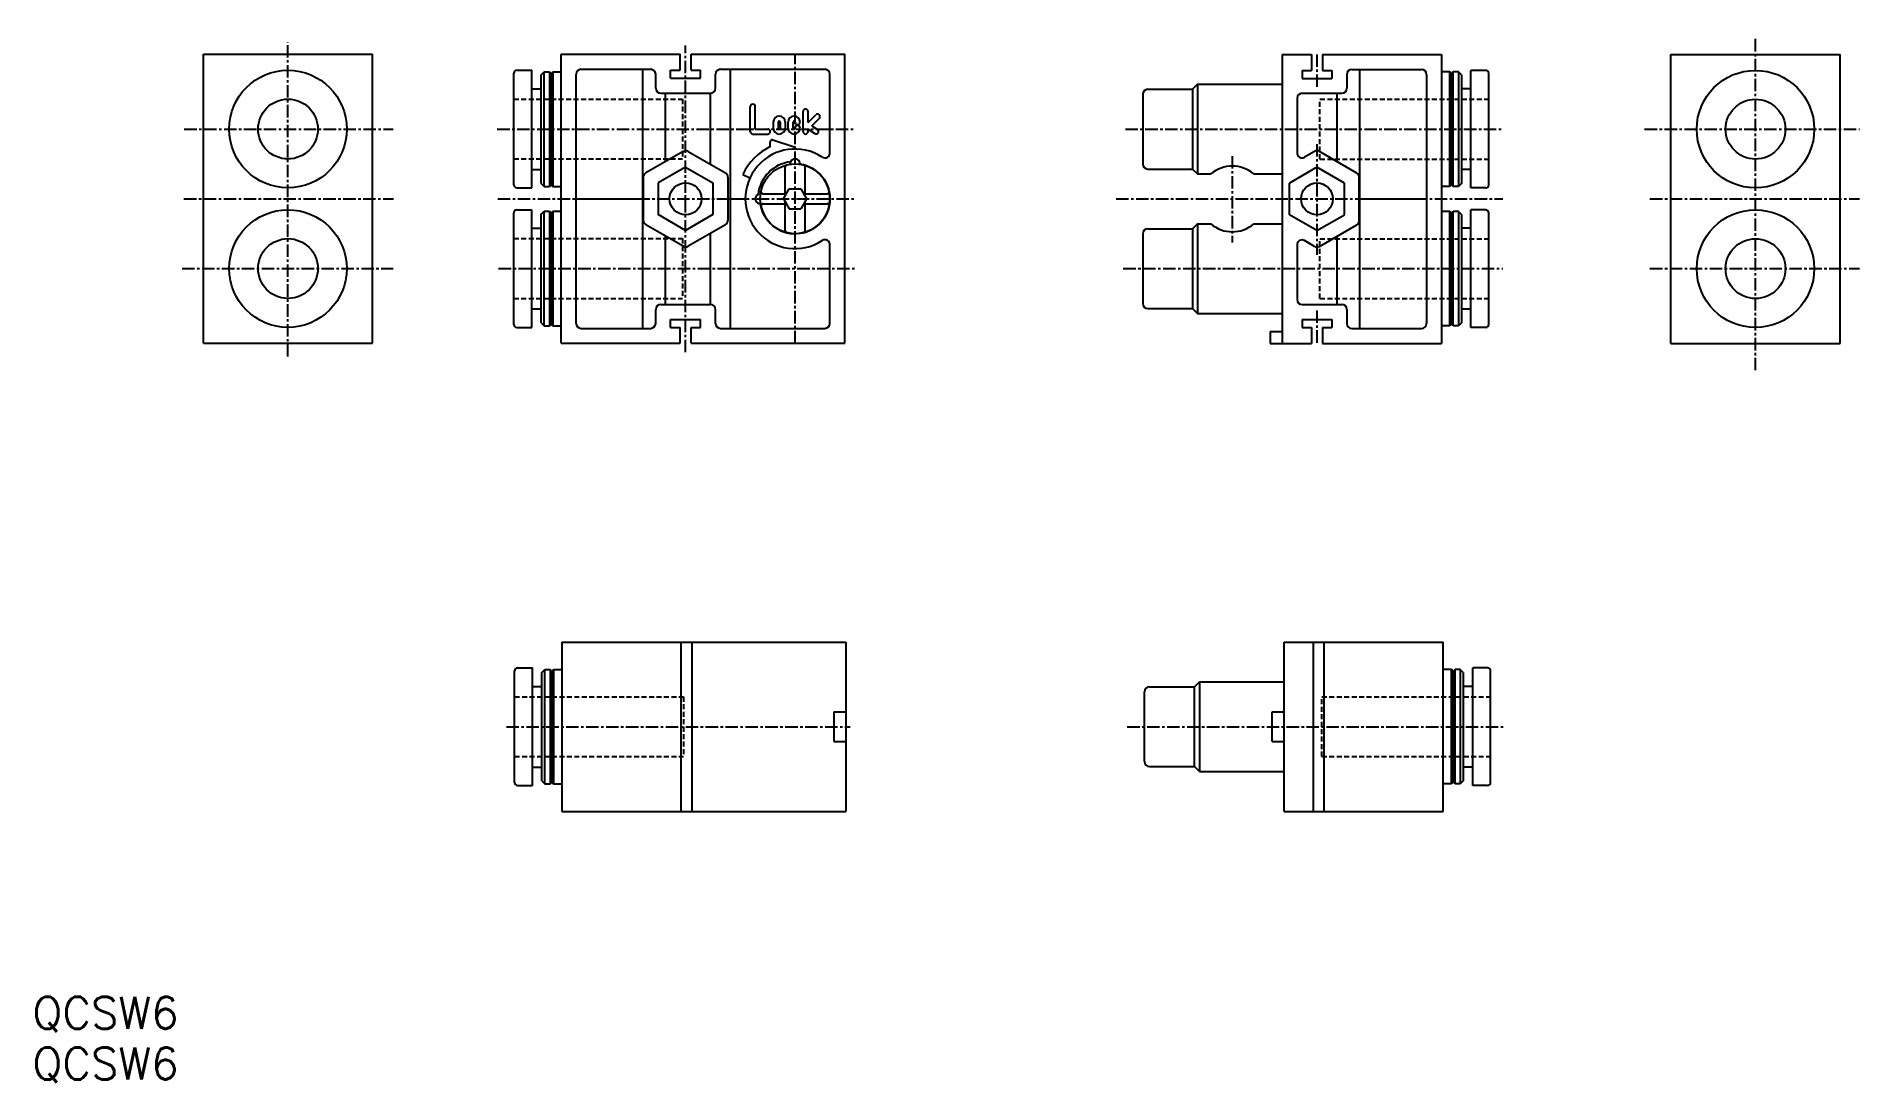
# Model space of a CAD drawing. Extents: x -1 to 182, y -24 to 81.
import ezdxf

# ---------------------------------------------------------------- set-up
doc = ezdxf.new("R2010")
doc.units = 0
doc.linetypes.add('CENTER', pattern=[2, 1.25, -0.25, 0.25, -0.25])
doc.linetypes.add('DASHED', pattern=[0.75, 0.5, -0.25])
doc.layers.get('0').update_dxf_attribs({"linetype": 'CONTINUOUS'})
doc.layers.add('CENTER', color=1, linetype='CENTER')
doc.styles.get("Standard").update_dxf_attribs({"font": 'txt.shx'})

msp = doc.modelspace()

# ---------------------------------------------------------------- linework, layer by layer
at = {"color": 7, "linetype": 'CONTINUOUS'}
for p, q in [((15.57, 79.01), (32.57, 79.01)), ((15.57, 50.01), (15.57, 79.01)), ((32.57, 50.01), (32.57, 79.01)), ((51.5, 50.01), (51.5, 79.01)), ((51.5, 79.01), (63.45, 79.01)), ((63.45, 77.41), (63.45, 79.01)), ((64.55, 79.01), (80, 79.01)), ((64.55, 77.41), (64.55, 79.01)), ((80, 50.01), (80, 79.01)), ((123.91, 79), (123.91, 50)), ((123.91, 79), (126.86, 79)), ((126.86, 79), (126.86, 77.4)), ((127.96, 79), (139.91, 79)), ((127.96, 79), (127.96, 77.4)), ((139.91, 79), (139.91, 50)), ((162.95, 50), (162.95, 79)), ((162.95, 79), (179.95, 79)), ((179.95, 50), (179.95, 79)), ((46.75, 65.91), (46.75, 77.11)), ((47.05, 77.41), (48.55, 77.41)), ((48.55, 65.61), (48.55, 77.41)), ((49.5, 76.96), (49.8, 77.26)), ((49.5, 66.06), (49.5, 76.96)), ((49.8, 65.76), (49.8, 77.26)), ((49.8, 77.26), (50.32, 77.26)), ((50.32, 77.26), (50.32, 65.76)), ((50.32, 77.26), (50.5, 77.06)), ((50.5, 77.06), (50.67, 77.26)), ((50.5, 65.96), (50.5, 77.06)), ((50.67, 77.26), (50.67, 65.76)), ((50.67, 77.26), (51.5, 77.26)), ((53, 52.01), (53, 77.01)), ((53.5, 77.51), (60.5, 77.51)), ((59.7, 51.51), (59.7, 77.51)), ((61, 75.61), (61, 77.01)), ((62.5, 76.61), (62.5, 77.41)), ((62.5, 77.41), (63.45, 77.41)), ((64.55, 77.41), (65.5, 77.41)), ((65.5, 76.61), (65.5, 77.41)), ((67, 75.61), (67, 77.01)), ((67.5, 77.51), (78, 77.51)), ((68.5, 51.51), (68.5, 77.51)), ((78.5, 69.12), (78.5, 77.01)), ((125.91, 77.4), (126.86, 77.4)), ((125.91, 77.4), (125.91, 76.6)), ((127.96, 77.4), (128.91, 77.4)), ((128.91, 77.4), (128.91, 76.6)), ((130.41, 77), (130.41, 75.6)), ((130.91, 77.5), (137.91, 77.5)), ((131.71, 51.5), (131.71, 77.5)), ((138.41, 77), (138.41, 52)), ((140.74, 77.25), (139.91, 77.25)), ((140.74, 65.75), (140.74, 77.25)), ((140.91, 77.05), (140.74, 77.25)), ((141.09, 77.25), (140.91, 77.05)), ((140.91, 77.05), (140.91, 65.95)), ((141.09, 65.75), (141.09, 77.25)), ((141.61, 77.25), (141.09, 77.25)), ((141.61, 77.25), (141.61, 65.75)), ((141.91, 76.95), (141.61, 77.25)), ((141.91, 76.95), (141.91, 66.05)), ((142.86, 65.6), (142.86, 77.4)), ((144.36, 77.4), (142.86, 77.4)), ((144.66, 65.9), (144.66, 77.1)), ((48.55, 75.56), (49.5, 75.56)), ((61.5, 75.11), (66.5, 75.11)), ((62, 68.26), (62, 75.11)), ((62.5, 76.61), (65.5, 76.61)), ((66.5, 67.98), (66.5, 75.11)), ((110.41, 75.5), (114.91, 75.5)), ((115.41, 76), (114.91, 75.5)), ((114.91, 75.5), (114.91, 67.5)), ((115.41, 76), (115.41, 67)), ((115.41, 76), (123.91, 76)), ((125.91, 76.6), (128.91, 76.6)), ((125.91, 75.1), (129.91, 75.1)), ((129.41, 75.1), (129.41, 68.25)), ((142.86, 75.55), (141.91, 75.55)), ((70.5, 71.26), (70.5, 73.76)), ((71, 71.51), (71, 73.76)), ((75.8, 71.26), (75.8, 73.26)), ((76.3, 72.16), (76.3, 73.26)), ((109.91, 75), (109.91, 68)), ((125.41, 74.6), (125.41, 69.12)), ((71, 71.51), (72.25, 71.51)), ((72.8, 72.21), (72.8, 71.61)), ((73.3, 72.21), (73.3, 71.61)), ((73.5, 72.21), (73.5, 71.61)), ((74, 72.21), (74, 71.61)), ((74.3, 71.61), (74.3, 72.21)), ((74.8, 71.61), (74.8, 72.21)), ((76.3, 72.16), (77.07, 72.94)), ((76.3, 71.51), (76.98, 71.05)), ((76.3, 71.26), (76.3, 71.51)), ((76.69, 71.85), (77.42, 72.58)), ((76.69, 71.85), (77.26, 71.47)), ((70.75, 71.01), (72.25, 71.01)), ((72.5, 69.74), (72.5, 70.24)), ((72.76, 70.43), (74.91, 69.74)), ((63.75, 69.27), (60, 67.11)), ((64.25, 69.27), (68, 67.11)), ((127.16, 69.26), (126.16, 68.68)), ((131.41, 67.1), (127.66, 69.26)), ((48.55, 67.46), (49.5, 67.46)), ((49.5, 66.06), (49.8, 65.76)), ((50.32, 65.76), (50.5, 65.96)), ((50.5, 65.96), (50.67, 65.76)), ((59.75, 66.68), (59.75, 62.35)), ((64, 67.69), (61.25, 66.1)), ((61.25, 66.1), (61.25, 62.92)), ((64, 67.69), (66.75, 66.1)), ((66.75, 66.1), (66.75, 62.92)), ((68.25, 66.68), (68.25, 62.35)), ((69.74, 66.96), (70.46, 66.62)), ((74, 64.78), (74, 67.71)), ((76, 64.78), (76, 67.71)), ((110.41, 67.5), (114.91, 67.5)), ((114.91, 67.5), (115.41, 67)), ((115.41, 67), (116.76, 67)), ((121.07, 67), (123.91, 67)), ((127.41, 67.67), (124.66, 66.09)), ((124.66, 62.91), (124.66, 66.09)), ((130.16, 66.09), (127.41, 67.67)), ((130.16, 62.91), (130.16, 66.09)), ((131.66, 62.33), (131.66, 66.66)), ((140.91, 65.95), (140.74, 65.75)), ((141.09, 65.75), (140.91, 65.95)), ((141.91, 66.05), (141.61, 65.75)), ((142.86, 67.45), (141.91, 67.45)), ((47.05, 65.61), (48.55, 65.61)), ((49.8, 65.76), (50.32, 65.76)), ((50.67, 65.76), (51.5, 65.76)), ((53, 64.51), (59.7, 64.51)), ((68.5, 64.51), (70, 64.51)), ((71.77, 65.01), (74, 65.01)), ((73.84, 64.51), (74.42, 65.51)), ((73.84, 64.51), (74.42, 63.51)), ((74, 61.31), (74, 64.24)), ((74.42, 65.51), (75.57, 65.51)), ((75.57, 65.51), (76.15, 64.51)), ((76.15, 64.51), (75.57, 63.51)), ((76, 65.01), (78.22, 65.01)), ((76, 61.31), (76, 64.24)), ((131.66, 64.5), (138.41, 64.5)), ((140.74, 65.75), (139.91, 65.75)), ((141.61, 65.75), (141.09, 65.75)), ((144.36, 65.6), (142.86, 65.6)), ((46.75, 51.91), (46.75, 63.11)), ((47.05, 63.41), (48.55, 63.41)), ((48.55, 51.61), (48.55, 63.41)), ((49.5, 62.96), (49.8, 63.26)), ((49.5, 52.06), (49.5, 62.96)), ((49.8, 63.26), (50.32, 63.26)), ((49.8, 51.76), (49.8, 63.26)), ((50.32, 63.26), (50.5, 63.06)), ((50.32, 63.26), (50.32, 51.76)), ((50.5, 63.06), (50.67, 63.26)), ((50.5, 51.96), (50.5, 63.06)), ((50.67, 63.26), (51.5, 63.26)), ((50.67, 63.26), (50.67, 51.76)), ((64, 61.34), (61.25, 62.92)), ((66.75, 62.92), (64, 61.34)), ((71.77, 64.01), (74, 64.01)), ((74.42, 63.51), (75.57, 63.51)), ((76, 64.01), (78.22, 64.01)), ((127.41, 61.32), (124.66, 62.91)), ((127.41, 61.32), (130.16, 62.91)), ((140.74, 63.25), (139.91, 63.25)), ((140.74, 51.75), (140.74, 63.25)), ((140.91, 63.05), (140.74, 63.25)), ((141.09, 63.25), (140.91, 63.05)), ((140.91, 63.05), (140.91, 51.95)), ((141.09, 51.75), (141.09, 63.25)), ((141.61, 63.25), (141.09, 63.25)), ((141.61, 63.25), (141.61, 51.75)), ((141.91, 62.95), (141.61, 63.25)), ((141.91, 62.95), (141.91, 52.05)), ((144.36, 63.4), (142.86, 63.4)), ((142.86, 51.6), (142.86, 63.4)), ((144.66, 51.9), (144.66, 63.1)), ((48.55, 61.56), (49.5, 61.56)), ((63.75, 59.75), (60, 61.91)), ((62, 53.91), (62, 60.76)), ((68, 61.91), (64.25, 59.75)), ((66.5, 53.91), (66.5, 61.05)), ((109.91, 61), (109.91, 54)), ((110.41, 61.5), (114.91, 61.5)), ((115.41, 62), (114.91, 61.5)), ((114.91, 61.5), (114.91, 53.5)), ((115.41, 62), (115.41, 53)), ((115.41, 62), (116.76, 62)), ((121.07, 62), (123.91, 62)), ((127.66, 59.74), (131.41, 61.9)), ((129.41, 60.75), (129.41, 53.9)), ((142.86, 61.55), (141.91, 61.55)), ((78.5, 52.01), (78.5, 59.9)), ((125.41, 59.88), (125.41, 54.4)), ((127.16, 59.74), (126.16, 60.31)), ((48.55, 53.46), (49.5, 53.46)), ((61, 52.01), (61, 53.41)), ((61.5, 53.91), (66.5, 53.91)), ((67, 52.01), (67, 53.41)), ((110.41, 53.5), (114.91, 53.5)), ((114.91, 53.5), (115.41, 53)), ((125.91, 53.9), (129.91, 53.9)), ((130.41, 53.4), (130.41, 52)), ((142.86, 53.45), (141.91, 53.45)), ((47.05, 51.61), (48.55, 51.61)), ((49.5, 52.06), (49.8, 51.76)), ((49.8, 51.76), (50.32, 51.76)), ((50.32, 51.76), (50.5, 51.96)), ((50.5, 51.96), (50.67, 51.76)), ((50.67, 51.76), (51.5, 51.76)), ((53.5, 51.51), (60.5, 51.51)), ((62.5, 52.41), (65.5, 52.41)), ((62.5, 51.61), (62.5, 52.41)), ((62.5, 51.61), (63.45, 51.61)), ((63.45, 50.01), (63.45, 51.61)), ((64.55, 51.61), (65.5, 51.61)), ((64.55, 50.01), (64.55, 51.61)), ((65.5, 51.61), (65.5, 52.41)), ((67.5, 51.51), (78, 51.51)), ((115.41, 53), (123.91, 53)), ((125.91, 52.4), (128.91, 52.4)), ((125.91, 52.4), (125.91, 51.6)), ((125.91, 51.6), (126.86, 51.6)), ((126.86, 51.6), (126.86, 50)), ((127.96, 51.6), (127.96, 50)), ((127.96, 51.6), (128.91, 51.6)), ((128.91, 52.4), (128.91, 51.6)), ((130.91, 51.5), (137.91, 51.5)), ((140.74, 51.75), (139.91, 51.75)), ((140.91, 51.95), (140.74, 51.75)), ((141.09, 51.75), (140.91, 51.95)), ((141.61, 51.75), (141.09, 51.75)), ((141.91, 52.05), (141.61, 51.75)), ((144.36, 51.6), (142.86, 51.6)), ((15.57, 50.01), (32.57, 50.01)), ((51.5, 50.01), (63.45, 50.01)), ((64.55, 50.01), (80, 50.01)), ((122.71, 51.2), (123.91, 51.2)), ((122.71, 51.2), (122.71, 50)), ((122.71, 50), (126.86, 50)), ((127.96, 50), (139.91, 50)), ((162.95, 50), (179.95, 50)), ((51.58, 20.03), (80.08, 20.03)), ((51.58, 20.03), (51.58, 3.03)), ((51.58, 20.03), (80.08, 20.03)), ((63.53, 20.03), (63.53, 3.03)), ((64.63, 20.03), (64.63, 3.03)), ((80.08, 20.03), (80.08, 3.03)), ((124.1, 3.03), (124.1, 20.03)), ((124.1, 20.03), (140.1, 20.03)), ((127.05, 3.03), (127.05, 20.03)), ((128.15, 3.03), (128.15, 20.03)), ((140.1, 3.03), (140.1, 20.03)), ((46.83, 5.93), (46.83, 17.13)), ((47.13, 17.43), (48.63, 17.43)), ((48.63, 5.63), (48.63, 17.43)), ((49.58, 16.98), (49.88, 17.28)), ((49.58, 6.08), (49.58, 16.98)), ((49.88, 5.78), (49.88, 17.28)), ((49.88, 17.28), (50.4, 17.28)), ((50.4, 17.28), (50.4, 5.78)), ((50.4, 17.28), (50.58, 17.08)), ((50.58, 17.08), (50.75, 17.28)), ((50.58, 5.98), (50.58, 17.08)), ((50.75, 17.28), (50.75, 5.78)), ((50.75, 17.28), (51.58, 17.28)), ((140.93, 17.28), (140.1, 17.28)), ((141.1, 17.08), (140.93, 17.28)), ((140.93, 5.78), (140.93, 17.28)), ((141.28, 17.28), (141.1, 17.08)), ((141.1, 17.08), (141.1, 5.98)), ((141.8, 17.28), (141.28, 17.28)), ((141.28, 5.78), (141.28, 17.28)), ((142.1, 16.98), (141.8, 17.28)), ((141.8, 17.28), (141.8, 5.78)), ((142.1, 16.98), (142.1, 6.08)), ((144.55, 17.43), (143.05, 17.43)), ((143.05, 5.63), (143.05, 17.43)), ((144.85, 5.93), (144.85, 17.13)), ((48.63, 15.58), (49.58, 15.58)), ((110.1, 8.03), (110.1, 15.03)), ((110.6, 15.53), (115.1, 15.53)), ((115.1, 15.53), (115.6, 16.03)), ((115.1, 7.53), (115.1, 15.53)), ((115.6, 16.03), (124.1, 16.03)), ((115.6, 16.03), (115.6, 7.03)), ((143.05, 15.58), (142.1, 15.58)), ((78.88, 13.03), (80.08, 13.03)), ((78.88, 13.03), (78.88, 10.03)), ((122.9, 10.03), (122.9, 13.03)), ((122.9, 13.03), (124.1, 13.03)), ((78.88, 10.03), (80.08, 10.03)), ((122.9, 10.03), (124.1, 10.03)), ((48.63, 7.48), (49.58, 7.48)), ((110.6, 7.53), (115.1, 7.53)), ((115.6, 7.03), (115.1, 7.53)), ((143.05, 7.48), (142.1, 7.48)), ((47.13, 5.63), (48.63, 5.63)), ((49.58, 6.08), (49.88, 5.78)), ((49.88, 5.78), (50.4, 5.78)), ((50.4, 5.78), (50.58, 5.98)), ((50.58, 5.98), (50.75, 5.78)), ((50.75, 5.78), (51.58, 5.78)), ((115.6, 7.03), (124.1, 7.03)), ((140.93, 5.78), (140.1, 5.78)), ((141.1, 5.98), (140.93, 5.78)), ((141.28, 5.78), (141.1, 5.98)), ((141.8, 5.78), (141.28, 5.78)), ((142.1, 6.08), (141.8, 5.78)), ((144.55, 5.63), (143.05, 5.63)), ((51.58, 3.03), (80.08, 3.03)), ((51.58, 3.03), (80.08, 3.03)), ((124.1, 3.03), (140.1, 3.03))]:
    msp.add_line(p, q, dxfattribs=at)
at = {"color": 3, "linetype": 'DASHED'}
for p, q in [((46.75, 74.51), (63.7, 74.51)), ((63.7, 74.51), (63.7, 68.51)), ((127.71, 68.5), (127.71, 74.5)), ((127.71, 74.5), (144.66, 74.5)), ((46.75, 68.51), (63.7, 68.51)), ((127.71, 68.5), (144.66, 68.5)), ((46.75, 60.51), (63.7, 60.51)), ((63.7, 60.51), (63.7, 54.51)), ((127.71, 60.5), (144.66, 60.5)), ((127.71, 54.5), (127.71, 60.5)), ((46.75, 54.51), (63.7, 54.51)), ((127.71, 54.5), (144.66, 54.5)), ((46.83, 14.53), (63.78, 14.53)), ((63.78, 14.53), (63.78, 8.53)), ((127.9, 8.53), (127.9, 14.53)), ((127.9, 14.53), (144.85, 14.53)), ((46.83, 8.53), (63.78, 8.53)), ((127.9, 8.53), (144.85, 8.53))]:
    msp.add_line(p, q, dxfattribs=at)
at = {"color": 7, "linetype": 'CONTINUOUS'}
for centre, radius in [((24.07, 71.51), 5.9), ((171.45, 71.5), 5.9), ((24.07, 71.51), 3), ((171.45, 71.5), 3), ((75, 64.51), 3.5), ((64, 64.51), 1.6), ((127.41, 64.5), 1.6), ((24.07, 57.51), 5.9), ((171.45, 57.5), 5.9), ((24.07, 57.51), 3), ((171.45, 57.5), 3)]:
    msp.add_circle(centre, radius, dxfattribs=at)
for centre, radius, start, end in [((47.05, 77.11), 0.3, 90, 180), ((53.5, 77.01), 0.5, 90, 180), ((60.5, 77.01), 0.5, 0, 90), ((67.5, 77.01), 0.5, 90, 180), ((78, 77.01), 0.5, 0, 90), ((130.91, 77), 0.5, 90, 180), ((137.91, 77), 0.5, 0, 90), ((144.36, 77.1), 0.3, 0, 90), ((61.5, 75.61), 0.5, 180, 270), ((66.5, 75.61), 0.5, 270, 0), ((110.41, 75), 0.5, 90, 180), ((125.91, 74.6), 0.5, 90, 180), ((129.91, 75.6), 0.5, 270, 0), ((70.75, 73.76), 0.25, 0, 180), ((76.05, 73.26), 0.25, 0, 180), ((72.25, 71.26), 0.25, 270, 90), ((73.4, 72.21), 0.6, 0, 180), ((73.4, 71.61), 0.6, 180, 0), ((73.4, 72.21), 0.1, 0, 180), ((73.4, 71.61), 0.1, 180, 0), ((74.9, 72.21), 0.6, 0, 180), ((74.9, 71.61), 0.6, 180, 0), ((74.9, 72.21), 0.1, 0, 180), ((74.9, 71.61), 0.1, 180, 0), ((75.25, 72.21), 0.25, 180, 0), ((75.25, 71.61), 0.25, 0, 180), ((77.12, 71.26), 0.25, 236.31, 56.3099), ((77.25, 72.76), 0.25, 315, 135), ((75, 64.51), 5.8, 115.5332, 155), ((70.75, 71.26), 0.25, 180, 270), ((72.7, 70.24), 0.2, 72.2554, 180), ((74.88, 69.63), 0.116, 271.3033, 72.2552), ((76.05, 71.26), 0.25, 180, 0), ((64, 68.84), 0.5, 60, 120), ((75, 64.51), 5, 56.9443, 303.0557), ((75, 64.51), 3.75, 96.8522, 173.1478), ((75, 64.51), 3.5, 188.1921, 81.8079), ((74.2, 67.71), 0.2, 104.0297, 180), ((75, 68.01), 0.5, 355.904, 184.096), ((75, 68.01), 0.5, 355.904, 153.4852), ((75.8, 67.71), 0.2, 0, 75.9703), ((78, 69.12), 0.5, 236.9443, 0), ((110.41, 68), 0.5, 180, 270), ((118.91, 64.5), 3.3, 49.2509, 130.7491), ((125.91, 69.12), 0.5, 180, 300), ((127.41, 68.83), 0.5, 60, 120), ((60.25, 66.68), 0.5, 120, 180), ((67.75, 66.68), 0.5, 0, 60), ((131.16, 66.66), 0.5, 0, 60), ((47.05, 65.91), 0.3, 180, 270), ((71.5, 64.51), 0.5, 116.5148, 274.096), ((71.77, 65.21), 0.2, 167.7533, 270), ((78.22, 65.21), 0.2, 270, 12.2467), ((144.36, 65.9), 0.3, 270, 0), ((47.05, 63.11), 0.3, 90, 180), ((60.25, 62.35), 0.5, 180, 240), ((67.75, 62.35), 0.5, 300, 0), ((71.77, 63.81), 0.2, 90, 192.2467), ((78.22, 63.81), 0.2, 347.7533, 90), ((131.16, 62.33), 0.5, 300, 0), ((144.36, 63.1), 0.3, 0, 90), ((74.2, 61.31), 0.2, 180, 255.9703), ((75.8, 61.31), 0.2, 284.0297, 0), ((110.41, 61), 0.5, 90, 180), ((118.91, 64.5), 3.3, 229.2509, 310.7491), ((64, 60.18), 0.5, 240, 300), ((78, 59.9), 0.5, 0, 123.0557), ((125.91, 59.88), 0.5, 60, 180), ((127.41, 60.17), 0.5, 240, 300), ((61.5, 53.41), 0.5, 90, 180), ((66.5, 53.41), 0.5, 0, 90), ((110.41, 54), 0.5, 180, 270), ((125.91, 54.4), 0.5, 180, 270), ((129.91, 53.4), 0.5, 0, 90), ((47.05, 51.91), 0.3, 180, 270), ((53.5, 52.01), 0.5, 180, 270), ((60.5, 52.01), 0.5, 270, 0), ((67.5, 52.01), 0.5, 180, 270), ((78, 52.01), 0.5, 270, 0), ((130.91, 52), 0.5, 180, 270), ((137.91, 52), 0.5, 270, 0), ((144.36, 51.9), 0.3, 270, 0), ((47.13, 17.13), 0.3, 90, 180), ((144.55, 17.13), 0.3, 0, 90), ((110.6, 15.03), 0.5, 90, 180), ((110.6, 8.03), 0.5, 180, 270), ((47.13, 5.93), 0.3, 180, 270), ((144.55, 5.93), 0.3, 270, 0)]:
    msp.add_arc(centre, radius, start, end, dxfattribs=at)
at = {"layer": 'CENTER', "color": 1, "linetype": 'CENTER'}
for p, q in [((171.45, 47.3), (171.45, 80.8)), ((24.07, 48.68), (24.07, 80.2)), ((64, 49.12), (64, 79.91)), ((75, 50.01), (75, 79.01)), ((127.41, 79), (127.41, 75.76)), ((13.65, 71.51), (34.63, 71.51)), ((45.09, 71.51), (81.09, 71.51)), ((108.17, 71.5), (146.08, 71.5)), ((160.32, 71.5), (181.9, 71.5)), ((127.41, 70), (127.41, 58.89)), ((118.91, 68.79), (118.91, 60.13)), ((13.62, 64.51), (34.66, 64.51)), ((45.15, 64.51), (81.02, 64.51)), ((107.24, 64.5), (146.08, 64.5)), ((160.85, 64.5), (181.9, 64.5)), ((13.44, 57.51), (34.63, 57.51)), ((45.22, 57.51), (81.09, 57.51)), ((107.96, 57.5), (146.08, 57.5)), ((160.85, 57.5), (181.9, 57.5)), ((127.41, 53.31), (127.41, 50)), ((46.01, 11.53), (80.52, 11.53)), ((108.36, 11.53), (146.28, 11.53))]:
    msp.add_line(p, q, dxfattribs=at)

# ---------------------------------------------------------------- texts
at = {"color": 7, "linetype": 'CONTINUOUS'}
for p in [(-1.6, -18.78), (-1.6, -23.88)]:
    msp.add_text('QCSW6', height=3.2, dxfattribs=at).set_placement(p)

doc.saveas('drawing.dxf')
